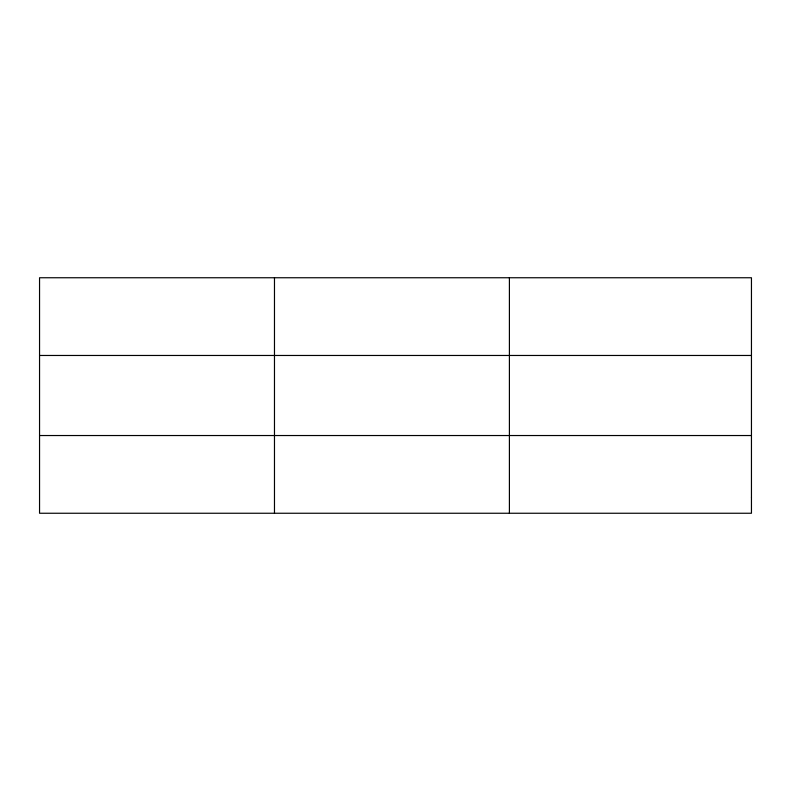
<?xml version="1.0" encoding="UTF-8"?>
<svg xmlns="http://www.w3.org/2000/svg" width="791" height="791" viewBox="0 0 791 791"><rect width="100%" height="100%" fill="white"/><g stroke="black" fill="none" stroke-linecap="round" stroke-linejoin="round"><path stroke-width="1.19" d="M274.477 513.25L274.477 277.75M509.404 513.25L509.404 277.75M39.55 355.466L751.45 355.466M39.55 435.534L751.45 435.534M751.45 497.707L751.45 513.25L39.55 513.25L39.55 277.75L751.45 277.75L751.45 497.707"/></g></svg>
